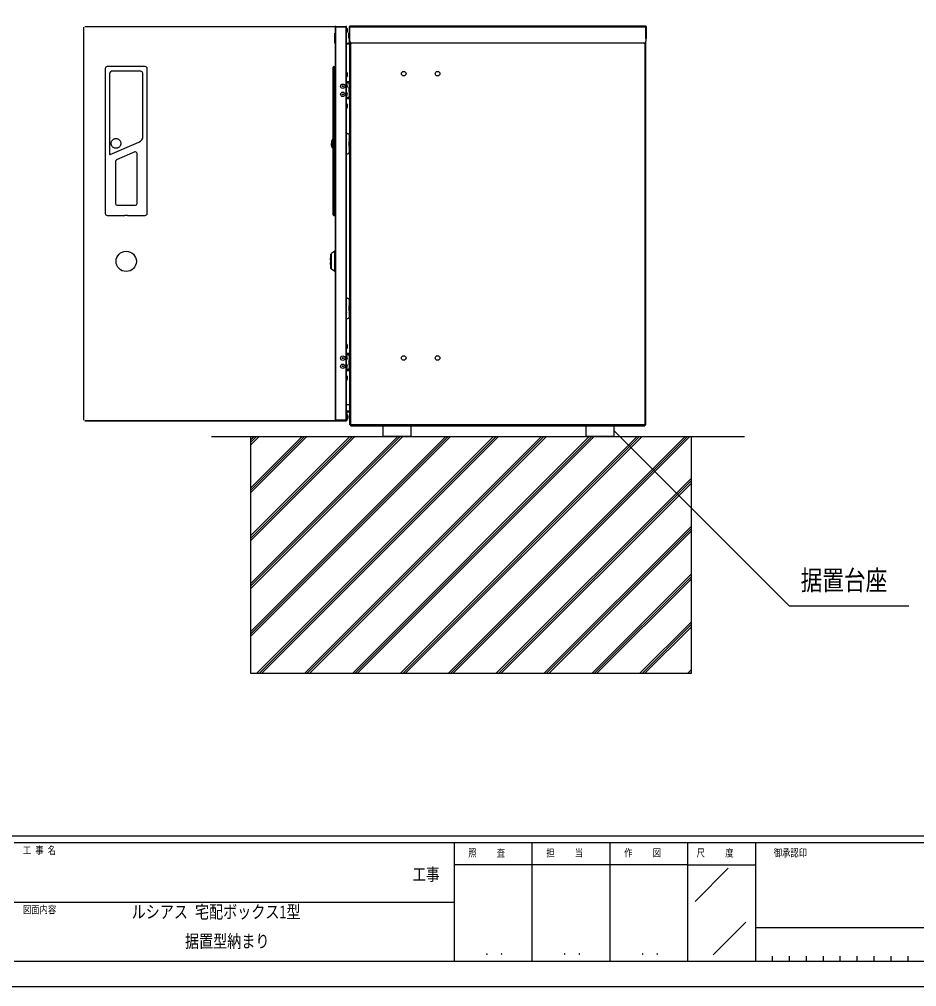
# Model space of a CAD drawing. Units: millimetres, scale not verified. Extents: x -2102 to 2102, y -1485 to 1485.
# Drawn here: x 5 to 1331, y -1485 to -56 of the extents above; entities that cross this region are included whole.
import ezdxf
from ezdxf.enums import TextEntityAlignment as Align

# ---------------------------------------------------------------- set-up
doc = ezdxf.new("R2010")
doc.units = ezdxf.units.MM
doc.header["$LTSCALE"] = 8
for name, color, linetype in [('0-1_USER1', 3, 'Continuous'), ('0-3_YKK_13', 4, 'Continuous'), ('0-4_YKK_A1', 4, 'Continuous'), ('0-5_YKK_D', 6, 'Continuous'), ('0-6_YKK_ZWAK', 7, 'Continuous')]:
    doc.layers.add(name, color=color, linetype=linetype)
doc.styles.add('ＭＳ ゴシック', font='')
doc.styles.get('ＭＳ ゴシック').set_extended_font_data('MS Gothic')

msp = doc.modelspace()

# ---------------------------------------------------------------- linework, layer by layer
at = {"layer": '0-3_YKK_13'}
for points in [[(583.61, -654.7), (583.61, -672.5), (542.61, -672.5), (542.61, -654.7)], [(883.61, -654.7), (883.61, -672.5), (842.61, -672.5), (842.61, -654.7)]]:
    msp.add_lwpolyline(points, dxfattribs=at)
at = {"layer": '0-4_YKK_A1'}
for p, q in [((100.81, -648.188), (100.81, -67.495)), ((101.963, -66.342), (486.056, -66.342)), ((471.71, -67.342), (471.71, -648.342)), ((471.71, -67.342), (472.51, -67.342)), ((472.51, -67.495), (472.51, -67.342)), ((472.71, -67.142), (472.71, -66.342)), ((472.71, -66.342), (487.71, -66.342)), ((487.71, -67.142), (472.71, -67.142)), ((472.71, -648.188), (472.71, -67.495)), ((487.71, -67.495), (472.71, -67.495)), ((487.71, -66.342), (487.71, -67.142)), ((487.71, -67.495), (487.71, -648.188)), ((487.969, -67.528), (487.71, -67.495)), ((487.91, -67.495), (487.91, -67.342)), ((487.91, -67.342), (488.71, -67.342)), ((488.21, -67.562), (487.969, -67.528)), ((488.71, -648.342), (488.71, -67.342)), ((488.71, -68.892), (489.21, -68.892)), ((489.21, -68.892), (489.21, -75.392)), ((490.21, -72.861), (490.21, -71.422)), ((492.81, -91.092), (492.81, -67.192)), ((493.71, -67.192), (492.81, -67.192)), ((492.81, -71.292), (493.61, -71.292)), ((493.61, -654.992), (493.61, -67.192)), ((930.81, -66.292), (493.71, -66.292)), ((493.71, -67.192), (930.811, -67.192)), ((930.91, -84.292), (930.91, -67.192)), ((930.91, -67.192), (931.71, -67.192)), ((931.71, -84.292), (931.71, -67.192)), ((471.61, -91.342), (471.61, -76.342)), ((488.71, -75.392), (489.21, -75.392)), ((491.91, -76.292), (492.11, -75.792)), ((491.91, -83.292), (491.91, -76.292)), ((491.91, -83.292), (492.11, -83.792)), ((492.11, -83.792), (492.11, -75.792)), ((492.11, -75.792), (492.51, -75.792)), ((492.11, -83.792), (492.51, -83.792)), ((492.51, -75.792), (492.51, -83.792)), ((492.81, -76.292), (492.51, -75.792)), ((492.81, -83.292), (492.51, -83.792)), ((931.71, -81.292), (930.91, -81.292)), ((930.91, -84.292), (931.71, -84.292)), ((488.71, -91.192), (492.71, -91.192)), ((488.71, -91.992), (492.71, -91.992)), ((488.71, -92.392), (493.61, -92.392)), ((489.441, -91.992), (489.441, -91.192)), ((493.61, -88.092), (492.81, -88.092)), ((492.81, -91.092), (493.61, -91.092)), ((493.11, -92.392), (493.11, -147.642)), ((927.811, -90.992), (496.71, -90.992)), ((930.61, -654.992), (930.61, -89.046)), ((191.21, -125.742), (135.21, -125.742)), ((468.71, -344.724), (468.71, -126.759)), ((469.692, -125.759), (470.71, -125.742)), ((469.692, -345.724), (469.692, -125.759)), ((470.71, -345.742), (470.71, -125.742)), ((470.71, -126.592), (471.71, -126.592)), ((132.21, -128.742), (132.21, -342.742)), ((138.403, -137.242), (138.403, -254.785)), ((183.11, -132.334), (143.31, -132.334)), ((188.017, -228.464), (188.017, -137.242)), ((194.21, -342.742), (194.21, -128.742)), ((468.71, -128.742), (470.71, -128.742)), ((470.71, -129.092), (471.71, -129.092)), ((488.71, -134.292), (489.21, -134.292)), ((488.71, -140.792), (489.21, -140.792)), ((489.21, -134.292), (489.21, -140.792)), ((490.21, -138.261), (490.21, -136.822)), ((488.71, -147.642), (493.11, -147.642)), ((493.11, -149.242), (488.71, -149.242)), ((488.71, -149.742), (493.11, -149.742)), ((491.91, -147.642), (491.91, -149.242)), ((492.71, -156.292), (492.91, -155.792)), ((492.71, -163.292), (492.71, -156.292)), ((492.91, -163.792), (492.91, -155.792)), ((492.91, -155.792), (493.31, -155.792)), ((493.11, -155.792), (493.11, -147.642)), ((493.31, -155.792), (493.31, -163.792)), ((493.61, -156.292), (493.31, -155.792)), ((493.11, -171.242), (488.71, -171.242)), ((492.71, -163.292), (492.91, -163.792)), ((492.91, -163.792), (493.31, -163.792)), ((493.11, -173.342), (493.11, -163.792)), ((493.61, -163.292), (493.31, -163.792)), ((488.71, -171.742), (493.11, -171.742)), ((493.11, -173.342), (488.71, -173.342)), ((488.71, -180.792), (489.21, -180.792)), ((489.21, -180.792), (489.21, -187.292)), ((490.21, -184.761), (490.21, -183.322)), ((491.91, -171.742), (491.91, -173.342)), ((493.11, -173.342), (493.11, -235.792)), ((488.71, -187.292), (489.21, -187.292)), ((488.71, -224.692), (489.91, -224.692)), ((492.91, -251.692), (492.91, -227.692)), ((139.666, -255.62), (181.995, -237.578)), ((467.163, -235.385), (466.533, -242.587)), ((466.533, -242.502), (467.148, -235.468)), ((466.533, -242.587), (466.533, -242.502)), ((467.205, -240.948), (467.029, -242.941)), ((467.163, -235.385), (467.148, -235.468)), ((467.491, -237.758), (467.205, -240.948)), ((467.69, -235.551), (467.491, -237.758)), ((467.679, -241.109), (467.557, -242.609)), ((467.888, -238.574), (467.679, -241.109)), ((467.898, -233.277), (467.69, -235.551)), ((468.092, -236.114), (467.888, -238.574)), ((467.918, -233.059), (467.898, -233.277)), ((468.376, -232.741), (468.092, -236.114)), ((468.71, -232.735), (468.376, -232.741)), ((492.71, -236.292), (492.91, -235.792)), ((492.71, -243.292), (492.71, -236.292)), ((492.91, -235.792), (493.31, -235.792)), ((493.31, -235.792), (493.31, -243.792)), ((493.61, -236.292), (493.31, -235.792)), ((175.73, -251.925), (149.034, -263.303)), ((179.21, -328.242), (179.21, -254.225)), ((467.029, -242.941), (466.856, -244.92)), ((468.71, -245.348), (467.338, -245.324)), ((488.71, -254.692), (489.91, -254.692)), ((492.71, -243.292), (492.91, -243.792)), ((492.91, -243.792), (493.31, -243.792)), ((493.11, -243.792), (493.11, -478.692)), ((493.61, -243.292), (493.31, -243.792)), ((147.21, -266.063), (147.21, -328.242)), ((149.71, -330.742), (176.71, -330.742)), ((468.71, -342.742), (470.71, -342.742)), ((470.71, -342.392), (471.71, -342.392)), ((135.21, -345.742), (161.21, -345.742)), ((161.21, -345.742), (161.21, -345.724)), ((165.21, -345.724), (161.21, -345.724)), ((165.21, -345.742), (165.21, -345.724)), ((165.21, -345.724), (191.21, -345.724)), ((165.21, -345.742), (191.21, -345.742)), ((469.692, -345.724), (470.71, -345.742)), ((470.71, -344.892), (471.71, -344.892)), ((471.41, -398.542), (466.51, -401.942)), ((471.41, -428.542), (471.41, -398.542)), ((471.71, -398.542), (471.41, -398.542)), ((465.71, -408.042), (464.91, -408.842)), ((464.91, -411.942), (464.91, -408.842)), ((465.21, -412.242), (465.61, -412.242)), ((465.61, -414.842), (465.61, -412.242)), ((465.61, -412.292), (465.71, -412.292)), ((466.01, -402.542), (465.71, -402.842)), ((465.71, -424.242), (465.71, -402.842)), ((466.01, -424.542), (466.01, -402.542)), ((466.01, -402.542), (466.51, -402.542)), ((466.51, -425.142), (466.51, -401.942)), ((464.91, -418.242), (464.91, -415.142)), ((465.71, -419.042), (464.91, -418.242)), ((465.61, -414.842), (465.21, -414.842)), ((465.71, -414.792), (465.61, -414.792)), ((466.01, -424.542), (465.71, -424.242)), ((466.01, -424.542), (466.51, -424.542)), ((471.41, -428.542), (466.51, -425.142)), ((471.71, -428.542), (471.41, -428.542)), ((488.71, -467.992), (489.91, -467.992)), ((492.91, -494.992), (492.91, -470.992)), ((492.71, -479.192), (492.91, -478.692)), ((492.71, -486.192), (492.71, -479.192)), ((492.91, -478.692), (493.31, -478.692)), ((493.61, -479.192), (493.31, -478.692)), ((493.31, -478.692), (493.31, -486.692)), ((488.71, -497.992), (489.91, -497.992)), ((492.71, -486.192), (492.91, -486.692)), ((492.91, -486.692), (493.31, -486.692)), ((493.11, -486.692), (493.11, -549.342)), ((493.61, -486.192), (493.31, -486.692)), ((488.71, -535.992), (489.21, -535.992)), ((488.71, -542.492), (489.21, -542.492)), ((489.21, -535.992), (489.21, -542.492)), ((490.21, -539.961), (490.21, -538.522)), ((488.71, -549.342), (493.11, -549.342)), ((493.11, -550.942), (488.71, -550.942)), ((488.71, -551.442), (493.11, -551.442)), ((491.91, -549.342), (491.91, -550.942)), ((493.11, -558.692), (493.11, -549.342)), ((492.71, -559.192), (492.91, -558.692)), ((492.71, -566.192), (492.71, -559.192)), ((492.71, -566.192), (492.91, -566.692)), ((492.91, -558.692), (493.31, -558.692)), ((492.91, -566.692), (492.91, -558.692)), ((492.91, -566.692), (493.31, -566.692)), ((493.11, -575.042), (493.11, -566.692)), ((493.61, -559.192), (493.31, -558.692)), ((493.31, -558.692), (493.31, -566.692)), ((493.61, -566.192), (493.31, -566.692)), ((493.11, -572.942), (488.71, -572.942)), ((488.71, -573.442), (493.11, -573.442)), ((493.11, -575.042), (488.71, -575.042)), ((488.71, -582.492), (489.21, -582.492)), ((489.21, -582.492), (489.21, -588.992)), ((490.21, -586.461), (490.21, -585.022)), ((491.91, -573.442), (491.91, -575.042)), ((493.11, -575.042), (493.11, -624.992)), ((488.71, -588.992), (489.21, -588.992)), ((488.71, -624.992), (493.61, -624.992)), ((493.41, -624.992), (493.41, -635.592)), ((493.41, -634.592), (488.71, -634.592)), ((488.71, -635.592), (493.41, -635.592)), ((489.51, -648.342), (489.51, -638.742)), ((489.51, -640.292), (490.01, -640.292)), ((490.01, -640.292), (490.01, -646.792)), ((491.01, -644.261), (491.01, -642.822)), ((493.51, -646.192), (493.51, -639.192)), ((486.056, -649.342), (101.963, -649.342)), ((101.963, -649.342), (486.056, -649.342)), ((471.71, -648.342), (472.51, -648.342)), ((472.451, -648.214), (472.71, -648.188)), ((472.51, -648.342), (472.51, -648.188)), ((487.71, -648.188), (472.71, -648.188)), ((487.71, -648.542), (472.71, -648.542)), ((472.71, -649.342), (472.71, -648.542)), ((472.71, -649.342), (487.71, -649.342)), ((487.71, -648.188), (487.91, -648.162)), ((487.71, -648.542), (487.71, -649.342)), ((487.91, -648.162), (488.21, -648.121)), ((487.91, -648.342), (487.91, -648.188)), ((487.91, -648.342), (489.51, -648.342)), ((488.576, -648.055), (488.676, -648.021)), ((488.676, -648.021), (488.71, -647.988)), ((489.51, -645.342), (488.71, -645.342)), ((489.51, -646.792), (490.01, -646.792)), ((494.91, -656.292), (929.31, -656.292)), ((289.329, -672.5), (1076.309, -672.5)), ((347.51, -677.253), (352.263, -672.5)), ((347.51, -747.963), (422.973, -672.5)), ((347.51, -818.674), (493.684, -672.5)), ((347.51, -889.385), (564.395, -672.5)), ((347.51, -960.095), (635.105, -672.5)), ((347.51, -680.878), (355.888, -672.5)), ((347.51, -751.588), (426.598, -672.5)), ((347.51, -822.299), (497.309, -672.5)), ((347.51, -893.01), (568.02, -672.5)), ((347.51, -963.72), (638.73, -672.5)), ((347.51, -684.503), (359.513, -672.5)), ((347.51, -755.213), (430.223, -672.5)), ((347.51, -825.924), (500.934, -672.5)), ((347.51, -896.635), (571.645, -672.5)), ((347.51, -967.345), (642.355, -672.5)), ((355.816, -1022.5), (705.816, -672.5)), ((359.441, -1022.5), (709.441, -672.5)), ((363.066, -1022.5), (713.066, -672.5)), ((426.527, -1022.5), (776.527, -672.5)), ((430.152, -1022.5), (780.152, -672.5)), ((433.777, -1022.5), (783.777, -672.5)), ((497.237, -1022.5), (847.237, -672.5)), ((500.862, -1022.5), (850.862, -672.5)), ((504.487, -1022.5), (854.487, -672.5)), ((567.948, -1022.5), (917.948, -672.5)), ((571.573, -1022.5), (921.573, -672.5)), ((575.198, -1022.5), (925.198, -672.5)), ((638.659, -1022.5), (988.659, -672.5)), ((642.284, -1022.5), (992.284, -672.5)), ((645.909, -1022.5), (995.909, -672.5)), ((709.369, -1022.5), (997.51, -734.36)), ((712.994, -1022.5), (997.51, -737.985)), ((716.619, -1022.5), (997.51, -741.61)), ((780.08, -1022.5), (997.51, -805.07)), ((783.705, -1022.5), (997.51, -808.695)), ((787.33, -1022.5), (997.51, -812.32)), ((850.791, -1022.5), (997.51, -875.781)), ((854.416, -1022.5), (997.51, -879.406)), ((858.041, -1022.5), (997.51, -883.031)), ((921.501, -1022.5), (997.51, -946.492)), ((925.126, -1022.5), (997.51, -950.117)), ((928.751, -1022.5), (997.51, -953.742)), ((992.212, -1022.5), (997.51, -1017.202)), ((995.837, -1022.5), (997.51, -1020.827))]:
    msp.add_line(p, q, dxfattribs=at)
for points in [[(471.844, -67.393), (471.744, -67.367), (471.71, -67.342)], [(472.71, -67.495), (472.51, -67.475), (472.21, -67.444), (472.003, -67.418), (471.844, -67.393)], [(488.71, -67.695), (488.676, -67.662), (488.576, -67.629), (488.417, -67.595), (488.21, -67.562)], [(493.71, -87.992), (493.71, -67.192), (493.71, -66.292)], [(930.81, -66.292), (930.811, -81.292), (930.811, -87.992)], [(494.91, -656.292), (494.91, -654.992), (494.91, -90.376)], [(929.31, -90.575), (929.31, -654.992), (929.31, -656.292)], [(148.11, -246.527), (147.361, -246.488), (146.627, -246.372), (145.901, -246.178), (145.198, -245.909), (144.527, -245.567), (143.894, -245.157), (143.309, -244.682), (142.775, -244.149), (142.3, -243.562), (141.887, -242.928), (141.544, -242.253), (141.272, -241.547), (141.076, -240.815), (140.957, -240.066), (140.918, -239.309), (140.957, -238.552), (141.075, -237.803), (141.271, -237.071), (141.542, -236.364), (141.885, -235.69), (142.297, -235.055), (142.772, -234.468), (143.305, -233.934), (143.891, -233.459), (144.523, -233.049), (145.194, -232.707), (145.897, -232.437), (146.624, -232.242), (147.36, -232.126), (148.11, -232.087), (148.859, -232.126), (149.594, -232.242), (150.32, -232.436), (151.023, -232.705), (151.694, -233.048), (152.327, -233.458), (152.912, -233.932), (153.446, -234.466), (153.921, -235.053)], [(153.921, -235.053), (154.333, -235.687), (154.676, -236.362), (154.948, -237.069), (155.144, -237.8), (155.263, -238.549), (155.302, -239.306), (155.263, -240.063), (155.144, -240.812), (154.948, -241.544), (154.677, -242.25), (154.334, -242.925), (153.922, -243.559), (153.447, -244.147), (152.914, -244.68), (152.328, -245.155), (151.696, -245.565), (151.026, -245.907), (150.322, -246.176), (149.596, -246.371), (148.86, -246.488), (148.11, -246.527)], [(467.557, -242.609), (467.339, -245.307), (467.338, -245.324)], [(471.71, -648.342), (471.744, -648.316), (471.844, -648.29), (472.003, -648.265), (472.21, -648.239), (472.451, -648.214)], [(472.51, -648.342), (472.517, -648.316), (472.536, -648.291), (472.569, -648.265), (472.61, -648.239), (472.659, -648.213), (472.71, -648.188)], [(488.21, -648.121), (488.417, -648.088), (488.576, -648.055)], [(930.61, -654.992), (929.31, -654.992), (494.91, -654.992), (493.61, -654.992)]]:
    msp.add_lwpolyline(points, dxfattribs=at)
msp.add_lwpolyline([(347.51, -672.5), (997.51, -672.5), (997.51, -1022.5), (347.51, -1022.5)], close=True, dxfattribs=at)
for centre, radius in [((573.11, -136.292), 3.4), ((623.11, -136.292), 3.4), ((483.11, -154.792), 3.25), ((483.11, -154.792), 0.719), ((483.11, -166.792), 3.25), ((483.11, -166.792), 0.719), ((163.21, -413.542), 15), ((483.11, -556.492), 3.25), ((483.11, -556.492), 0.719), ((573.11, -556.292), 3.4), ((623.11, -556.292), 3.4), ((483.11, -568.492), 3.25), ((483.11, -568.492), 0.719)]:
    msp.add_circle(centre, radius, dxfattribs=at)
for centre, radius, start, end in [((472.71, -67.342), 1, 90, 180), ((472.71, -67.342), 0.2, 90, 180), ((487.71, -67.342), 1, 0, 90), ((487.71, -67.342), 0.2, 0, 90), ((484.687, -72.142), 5.569, 7.4217, 35.70212), ((493.71, -67.192), 0.9, 90, 180), ((930.81, -67.192), 0.9, 0, 90), ((484.687, -72.142), 5.569, 324.29788, 352.5783), ((492.71, -91.092), 0.9, 270, 0), ((492.71, -91.092), 0.1, 270, 0), ((496.71, -87.992), 3, 180, 270), ((927.811, -87.992), 3, 270, 0), ((135.21, -128.742), 3, 90, 180), ((191.21, -128.742), 3, 0, 90), ((469.71, -126.759), 1, 91, 180), ((143.31, -137.242), 4.907, 90, 180), ((183.11, -137.242), 4.907, 0, 90), ((484.687, -137.542), 5.569, 7.4217, 35.70212), ((484.687, -137.542), 5.569, 324.29788, 352.5783), ((486.91, -154.492), 3.25, 303.63235, 56.36406), ((486.91, -154.492), 2, 334.2177, 25.75703), ((486.91, -166.492), 3.25, 303.63235, 56.36406), ((486.91, -166.492), 2, 334.20196, 25.83644), ((484.687, -184.042), 5.569, 7.4217, 35.70212), ((484.687, -184.042), 5.569, 324.29788, 352.5783), ((178.11, -228.464), 9.907, 293.08513, 0), ((489.91, -227.692), 3, 0, 90), ((487.86, -240.824), 21.4, 184.72509, 191.03414), ((487.86, -240.824), 21.4, 158.72565, 165.27491), ((468.384, -233.241), 0.5, 90.99961, 158.72226), ((486.91, -233.692), 2, 334.2177, 25.75703), ((139.31, -254.785), 0.907, 180, 293.08513), ((176.71, -254.225), 2.5, 0, 113.08513), ((467.346, -244.824), 0.5, 191.0352, 268.99993), ((486.91, -245.692), 2, 334.218, 25.81557), ((489.91, -251.692), 3, 270, 0), ((150.21, -266.063), 3, 113.08513, 180), ((149.71, -328.242), 2.5, 180, 270), ((176.71, -328.242), 2.5, 270, 0), ((135.21, -342.742), 3, 180, 270), ((191.21, -342.742), 3, 270, 0), ((469.71, -344.724), 1, 180, 269), ((465.21, -411.942), 0.3, 180, 270), ((465.21, -415.142), 0.3, 90, 180), ((489.91, -470.992), 3, 0, 90), ((486.91, -476.992), 2, 334.2177, 25.75703), ((486.91, -488.992), 2, 334.2177, 25.75703), ((489.91, -494.992), 3, 270, 0), ((484.687, -539.242), 5.569, 7.4217, 35.70212), ((484.687, -539.242), 5.569, 324.29788, 352.5783), ((486.91, -556.192), 3.25, 303.63235, 56.36406), ((486.91, -556.192), 2, 334.2177, 25.75703), ((486.91, -568.192), 3.25, 303.63235, 56.36406), ((486.91, -568.192), 2, 334.2177, 25.75703), ((484.687, -585.742), 5.569, 7.4217, 35.70212), ((484.687, -585.742), 5.569, 324.29788, 352.5783), ((488.21, -638.742), 1.3, 0, 67.31616), ((485.487, -643.542), 5.569, 7.4217, 35.70212), ((493.41, -634.592), 0.2, 270, 0), ((493.41, -634.592), 1, 270, 281.55082), ((472.71, -648.342), 1, 180, 270), ((472.71, -648.342), 0.2, 180, 270), ((487.71, -648.342), 1, 270, 0), ((487.71, -648.342), 0.2, 270, 0), ((485.487, -643.542), 5.569, 324.29788, 352.5783), ((495.71, -654.192), 1.3, 218.19059, 231.80941)]:
    msp.add_arc(centre, radius, start, end, dxfattribs=at)
at = {"layer": '0-5_YKK_D'}
msp.add_lwpolyline([(883.61, -663.6), (1142.546, -922.536), (1319.003, -922.536)], dxfattribs=at)
at = {"layer": '0-6_YKK_ZWAK'}
for p, q in [((1947.51, -1262.5), (-1952.49, -1262.5)), ((647.51, -1272.5), (-2.49, -1272.5)), ((762.51, -1272.5), (762.51, -1447.5)), ((877.51, -1272.5), (877.51, -1447.5)), ((992.51, -1272.5), (992.51, -1447.5)), ((1092.51, -1272.5), (992.51, -1272.5)), ((1608.76, -1272.5), (1092.51, -1272.5)), ((1092.51, -1272.5), (1092.51, -1447.5)), ((992.51, -1305), (647.51, -1305)), ((992.51, -1305), (1092.51, -1305)), ((1003.552, -1359.146), (1052.519, -1310.179)), ((-2.49, -1360), (647.51, -1360)), ((1030.336, -1437.994), (1078.446, -1389.884)), ((1092.51, -1397.5), (1608.76, -1397.5)), ((1117.51, -1440), (1117.51, -1447.5)), ((1142.51, -1440), (1142.51, -1447.5)), ((1167.51, -1440), (1167.51, -1447.5)), ((1192.51, -1440), (1192.51, -1447.5)), ((1217.51, -1440), (1217.51, -1447.5)), ((1242.51, -1440), (1242.51, -1447.5)), ((1267.51, -1440), (1267.51, -1447.5)), ((1292.51, -1440), (1292.51, -1447.5)), ((1317.51, -1440), (1317.51, -1447.5)), ((-2.49, -1447.5), (647.51, -1447.5)), ((647.51, -1447.5), (992.51, -1447.5)), ((992.51, -1447.5), (1092.51, -1447.5)), ((1092.51, -1447.5), (1608.76, -1447.5))]:
    msp.add_line(p, q, dxfattribs=at)
msp.add_lwpolyline([(-2102.5, -1485), (2102.5, -1485), (2102.5, 1485), (-2102.5, 1485)], close=True, dxfattribs=at)
msp.add_lwpolyline([(992.51, -1272.5), (647.51, -1272.5), (647.51, -1447.5)], dxfattribs=at)

# ---------------------------------------------------------------- texts
at = {"layer": '0-1_USER1', "style": 'ＭＳ ゴシック', "width": 0.8}
for s, p in [('ルシアス 宅配ボックス1型', (171.235, -1389.764)), ('据置型納まり', (250.076, -1433.098))]:
    msp.add_text(s, height=19.06, dxfattribs=at).set_placement(p, align=Align.BOTTOM_LEFT)
at = {"layer": '0-5_YKK_D', "style": 'ＭＳ ゴシック', "width": 0.8}
msp.add_text('据置台座', height=29.33, dxfattribs=at).set_placement((1159.366, -908.141), align=Align.BOTTOM_LEFT)
at = {"layer": '0-6_YKK_ZWAK', "style": 'ＭＳ ゴシック', "width": 0.8}
for s, height, p in [('工 事 名', 11, (10.635, -1292.5)), ('照     査', 11, (668.21, -1296.25)), ('担     当', 11, (783.61, -1296.25)), ('作     図', 11, (898.61, -1296.25)), ('尺     度', 11, (1005.71, -1296.25)), ('御承認印', 11, (1119.569, -1296.25)), ('工事', 18.33, (586.167, -1333.732)), ('図面内容', 11, (10.635, -1380)), ('． ．', 12.96, (692.5, -1442.176)), ('． ．', 12.96, (807.5, -1442.176)), ('． ．', 12.96, (922.5, -1442.176))]:
    msp.add_text(s, height=height, dxfattribs=at).set_placement(p, align=Align.BOTTOM_LEFT)

doc.saveas('drawing.dxf')
